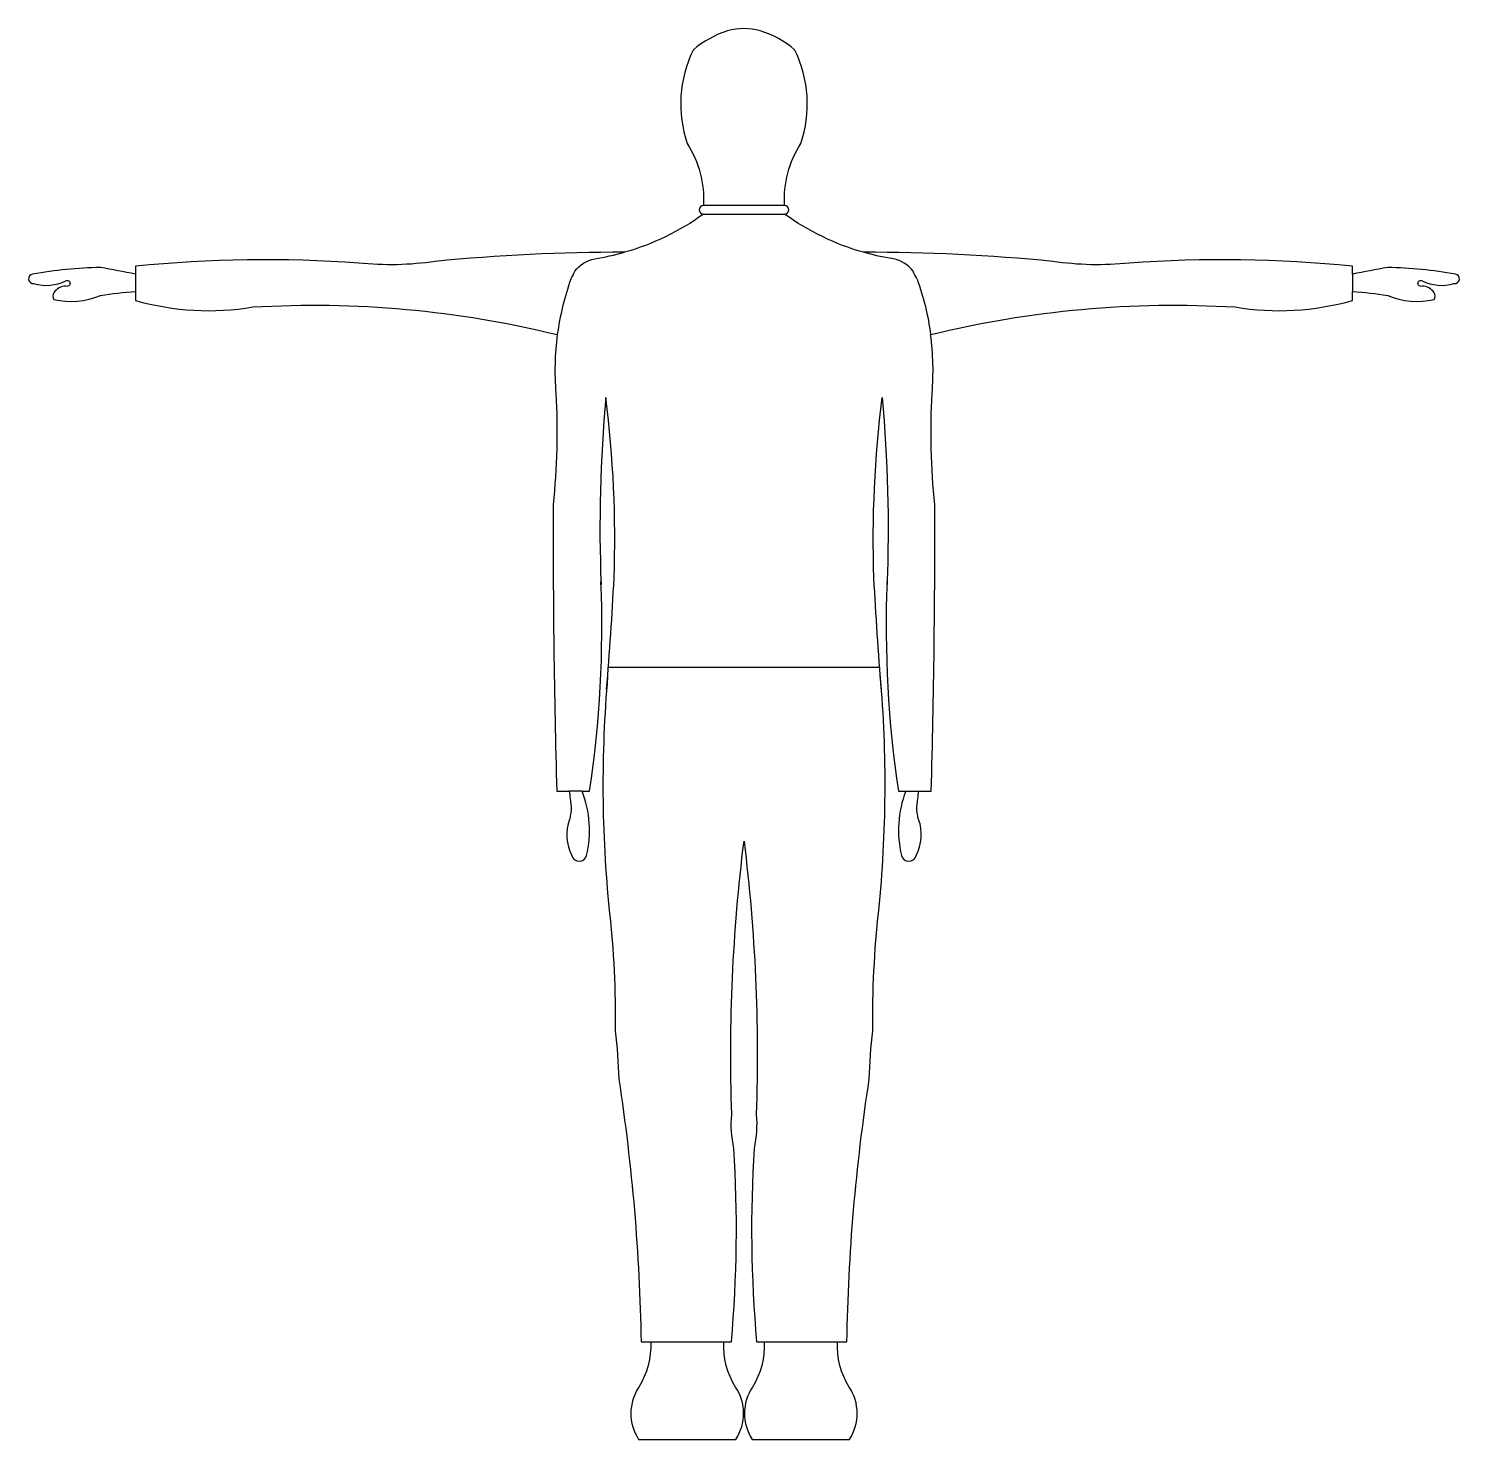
# Model space of a CAD drawing. Extents: x 3.33 to 5.09, y 17.93 to 19.67.
import ezdxf

# ---------------------------------------------------------------- set-up
doc = ezdxf.new("R2010")
doc.units = 0
doc.layers.get('0').update_dxf_attribs({"linetype": 'CONTINUOUS'})
doc.layers.add('CONTORXXNP----00', color=255, linetype='CONTINUOUS')

msp = doc.modelspace()

# ---------------------------------------------------------------- linework, layer by layer
at = {"color": 0}
for points in [[(4.3898, 18.9907, 0.047128), (4.4038, 18.7327), (4.4128, 18.7327, 0.149529), (4.4076, 18.6535, 0.792653), (4.4255, 18.6535, 0.216709), (4.4287, 18.6979, -0.079633), (4.4275, 18.704, -0.085486), (4.4266, 18.7144, -0.007482), (4.429, 18.7327), (4.4443, 18.7327, 0.007443), (4.4487, 19.0857, -0.039914), (4.4453, 19.2231, 0.054153), (4.4435, 19.2954, -0.075049), (4.8188, 19.3295, 0.112393), (4.9633, 19.3376), (4.9633, 19.3486, -0.017519), (5.0066, 19.3438, 0.166655), (5.0638, 19.3389, 0.309017), (5.0638, 19.3471, 0.236175), (5.0491, 19.3553, -1.618819), (5.0491, 19.3618, 0.192764), (5.0883, 19.3585, 0.998986), (5.09, 19.37, 0.039242), (5.0066, 19.3782, 0.001734), (4.9633, 19.37), (4.9633, 19.3797, 0.042627), (4.6883, 19.3837, -0.064603), (4.5939, 19.3857, 0.024649), (4.3608, 19.3969, -0.088128), (4.2636, 19.444, 1), (4.2636, 19.4546, -0.156692), (4.2836, 19.531, 0.197068), (4.2763, 19.6461, 0.106756), (4.2334, 19.6698, 0.138817), (4.1934, 19.6697, 0.10603), (4.1509, 19.6461, 0.197068), (4.1436, 19.531, -0.156692), (4.1636, 19.4546, 1), (4.1636, 19.444, -0.088128), (4.0663, 19.3969, 0.024649), (3.8332, 19.3857, -0.064603), (3.7389, 19.3837, 0.042627), (3.4639, 19.3797), (3.4639, 19.37, 0.001734), (3.4206, 19.3782, 0.039242), (3.3372, 19.37, 0.998986), (3.3388, 19.3585, 0.192764), (3.3781, 19.3618, -1.618819), (3.3781, 19.3553, 0.236175), (3.3633, 19.3471, 0.309017), (3.3633, 19.3389, 0.166655), (3.4206, 19.3438, -0.017519), (3.4639, 19.3486), (3.4639, 19.3376, 0.112393), (3.6084, 19.3295, -0.075049), (3.9836, 19.2954, 0.054153), (3.9818, 19.2231, -0.039914), (3.9784, 19.0857, 0.007443), (3.9829, 18.7327), (3.9982, 18.7327, -0.007482), (4.0005, 18.7144, -0.085486), (3.9997, 18.704, -0.079633), (3.9985, 18.6979, 0.216709), (4.0016, 18.6535, 0.792653), (4.0196, 18.6535, 0.149529), (4.0143, 18.7327), (4.0233, 18.7327, 0.047128), (4.0374, 18.9907)], [(4.2636, 19.4546), (4.1636, 19.4546, 1)], [(4.1636, 19.444), (4.2636, 19.444, 1)], [(4.0002, 19.3638, 0.044112), (4.0052, 19.3736, -0.177085), (4.0296, 19.3889, 0.030472), (4.0663, 19.3969, 3.084443)], [(4.4269, 19.3638, -0.044112), (4.4219, 19.3736, 0.177085), (4.3976, 19.3889, -0.030472), (4.3608, 19.3969, -3.084443)], [(3.4639, 19.37), (3.4639, 19.3486, 0.112393)], [(4.0002, 19.3638, 0.052649), (3.9836, 19.2954, -0.039914)], [(4.4269, 19.3638, -0.052649), (4.4435, 19.2954, 0.039914)], [(4.9633, 19.37), (4.9633, 19.3486, -0.112393)], [(4.0443, 18.8581, 0.008042), (4.0535, 18.9954, 0.03991), (4.0434, 19.2178, 0.032535), (4.0375, 18.9877, 3.177314)], [(4.3829, 18.8581, -0.008042), (4.3737, 18.9954, -0.03991), (4.3838, 19.2178, -0.032535), (4.3897, 18.9877, -3.177314)], [(4.0456, 18.8744, 0.046775), (4.0476, 18.5856, -0.030117), (4.055, 18.4374, -0.022069), (4.0593, 18.3779, -0.033932), (4.0868, 18.054), (4.0986, 18.054, -0.150326), (4.084, 17.9985, 0.298362), (4.0836, 17.934), (4.2036, 17.934, 0.298362), (4.2032, 17.9985, -0.150326), (4.1886, 18.054), (4.198, 18.054, 0.037707), (4.2011, 18.2928, -0.074392), (4.1984, 18.3344, -0.039413), (4.2136, 18.6712, -0.039413), (4.2287, 18.3344, -0.074392), (4.2261, 18.2928, 0.037707), (4.2291, 18.054), (4.2386, 18.054, -0.150326), (4.224, 17.9985, 0.298362), (4.2236, 17.934), (4.3436, 17.934, 0.298362), (4.3432, 17.9985, -0.150326), (4.3286, 18.054), (4.3403, 18.054, -0.033932), (4.3679, 18.3779, -0.022069), (4.3722, 18.4374, -0.030117), (4.3796, 18.5856, 0.046775), (4.3816, 18.8744)]]:
    msp.add_lwpolyline(points, format="xyb", dxfattribs=at)
for points in [[(4.0465, 18.8857), (4.3807, 18.8857)], [(4.0143, 18.7327), (3.9982, 18.7327)], [(4.4128, 18.7327), (4.429, 18.7327)], [(4.0986, 18.054), (4.1886, 18.054)], [(4.2386, 18.054), (4.3286, 18.054)]]:
    msp.add_lwpolyline(points, dxfattribs=at)
at = {"layer": 'CONTORXXNP----00'}
for points in [[(4.3898, 18.9907, 0.047128), (4.4038, 18.7327), (4.4128, 18.7327, 0.149529), (4.4076, 18.6535, 0.792653), (4.4255, 18.6535, 0.216709), (4.4287, 18.6979, -0.079633), (4.4275, 18.704, -0.085486), (4.4266, 18.7144, -0.007482), (4.429, 18.7327), (4.4443, 18.7327, 0.007443), (4.4487, 19.0857, -0.039914), (4.4453, 19.2231, 0.054153), (4.4435, 19.2954, -0.075049), (4.8188, 19.3295, 0.112393), (4.9633, 19.3376), (4.9633, 19.3486, -0.017519), (5.0066, 19.3438, 0.166655), (5.0638, 19.3389, 0.309017), (5.0638, 19.3471, 0.236175), (5.0491, 19.3553, -1.618819), (5.0491, 19.3618, 0.192764), (5.0883, 19.3585, 0.998986), (5.09, 19.37, 0.039242), (5.0066, 19.3782, 0.001734), (4.9633, 19.37), (4.9633, 19.3797, 0.042627), (4.6883, 19.3837, -0.064603), (4.5939, 19.3857, 0.024649), (4.3608, 19.3969, -0.088128), (4.2636, 19.444, 1), (4.2636, 19.4546, -0.156692), (4.2836, 19.531, 0.197068), (4.2763, 19.6461, 0.106756), (4.2334, 19.6698, 0.138817), (4.1934, 19.6697, 0.10603), (4.1509, 19.6461, 0.197068), (4.1436, 19.531, -0.156692), (4.1636, 19.4546, 1), (4.1636, 19.444, -0.088128), (4.0663, 19.3969, 0.024649), (3.8332, 19.3857, -0.064603), (3.7389, 19.3837, 0.042627), (3.4639, 19.3797), (3.4639, 19.37, 0.001734), (3.4206, 19.3782, 0.039242), (3.3372, 19.37, 0.998986), (3.3388, 19.3585, 0.192764), (3.3781, 19.3618, -1.618819), (3.3781, 19.3553, 0.236175), (3.3633, 19.3471, 0.309017), (3.3633, 19.3389, 0.166655), (3.4206, 19.3438, -0.017519), (3.4639, 19.3486), (3.4639, 19.3376, 0.112393), (3.6084, 19.3295, -0.075049), (3.9836, 19.2954, 0.054153), (3.9818, 19.2231, -0.039914), (3.9784, 19.0857, 0.007443), (3.9829, 18.7327), (3.9982, 18.7327, -0.007482), (4.0005, 18.7144, -0.085486), (3.9997, 18.704, -0.079633), (3.9985, 18.6979, 0.216709), (4.0016, 18.6535, 0.792653), (4.0196, 18.6535, 0.149529), (4.0143, 18.7327), (4.0233, 18.7327, 0.047128), (4.0374, 18.9907)], [(4.0443, 18.8581, 0.008042), (4.0535, 18.9954, 0.03991), (4.0434, 19.2178, 0.032535), (4.0375, 18.9877, 3.177314)], [(4.3829, 18.8581, -0.008042), (4.3737, 18.9954, -0.03991), (4.3838, 19.2178, -0.032535), (4.3897, 18.9877, -3.177314)], [(4.0456, 18.8744, 0.046775), (4.0476, 18.5856, -0.030117), (4.055, 18.4374, -0.022069), (4.0593, 18.3779, -0.033932), (4.0868, 18.054), (4.0986, 18.054, -0.150326), (4.084, 17.9985, 0.298362), (4.0836, 17.934), (4.2036, 17.934, 0.298362), (4.2032, 17.9985, -0.150326), (4.1886, 18.054), (4.198, 18.054, 0.037707), (4.2011, 18.2928, -0.074392), (4.1984, 18.3344, -0.039413), (4.2136, 18.6712, -0.039413), (4.2287, 18.3344, -0.074392), (4.2261, 18.2928, 0.037707), (4.2291, 18.054), (4.2386, 18.054, -0.150326), (4.224, 17.9985, 0.298362), (4.2236, 17.934), (4.3436, 17.934, 0.298362), (4.3432, 17.9985, -0.150326), (4.3286, 18.054), (4.3403, 18.054, -0.033932), (4.3679, 18.3779, -0.022069), (4.3722, 18.4374, -0.030117), (4.3796, 18.5856, 0.046775), (4.3816, 18.8744)]]:
    msp.add_lwpolyline(points, format="xyb", dxfattribs=at)

doc.saveas('drawing.dxf')
